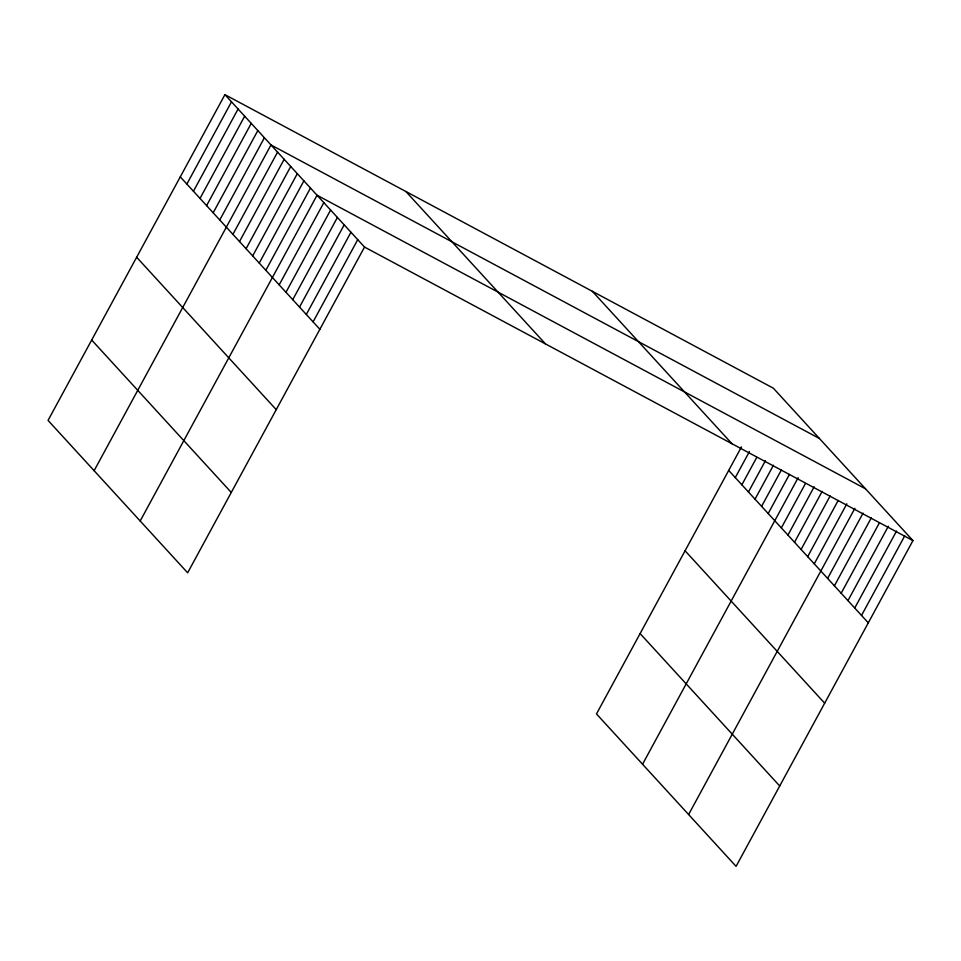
<?xml version="1.0" encoding="UTF-8"?>
<svg xmlns="http://www.w3.org/2000/svg" width="961" height="961" viewBox="0 0 961 961"><rect width="100%" height="100%" fill="white"/><g stroke="black" fill="none" stroke-linecap="round" stroke-linejoin="round"><path stroke-width="1.44" d="M224.922 94.646L48.05 420.401L187.647 572.804L364.519 247.061L224.922 94.646L773.353 388.196L912.95 540.599L736.078 866.354L596.481 713.939L741.46 446.925M186.854 184.068L231.505 101.83M193.437 191.251L238.076 109.013M200.008 198.434L244.659 116.197M206.591 205.618L251.241 123.38M213.174 212.801L257.824 130.576M219.757 219.985L264.407 137.759M94.118 470.686L270.99 144.943L819.421 438.492M232.922 234.352L277.561 152.126M239.505 241.547L284.144 159.31M246.076 248.731L290.727 166.493M252.659 255.914L297.309 173.677M259.242 263.098L303.892 180.872M265.825 270.281L310.475 188.056M140.186 520.982L317.058 195.239L865.489 488.789M279.183 284.876L323.833 202.639M285.97 292.276L330.608 210.039M292.745 299.676L337.395 217.45M299.532 307.076L344.17 224.85M306.307 314.487L350.957 232.25M313.082 321.887L357.732 239.649M735.285 477.605L749.46 451.502M741.868 484.8L756.751 457.388M748.451 491.984L765.461 460.655M755.034 499.167L773.449 465.232M761.605 506.351L781.449 469.809M768.187 513.534L789.449 474.374M642.549 764.235L798.159 477.653M781.353 527.901L805.45 483.527M787.936 535.097L814.159 486.795M794.519 542.28L822.16 491.371M801.09 549.464L830.148 495.948M807.672 556.647L838.148 500.525M814.255 563.831L846.857 503.792M688.617 814.532L854.858 508.369M827.613 578.414L863.05 513.15M834.4 585.826L871.255 517.943M841.175 593.225L879.447 522.736M847.962 600.625L888.36 526.232M854.737 608.025L896.553 531.025M861.524 615.436L904.757 535.818M364.519 247.061L912.95 540.599M592.372 291.327L731.97 443.73M728.702 470.422L868.3 622.836M405.902 191.515L545.5 343.93M685.073 550.785L824.67 703.2M640.122 633.587L779.719 785.99M180.272 176.872L319.869 329.287M136.642 257.236L276.239 409.65M91.679 340.038L231.277 492.44"/></g></svg>
